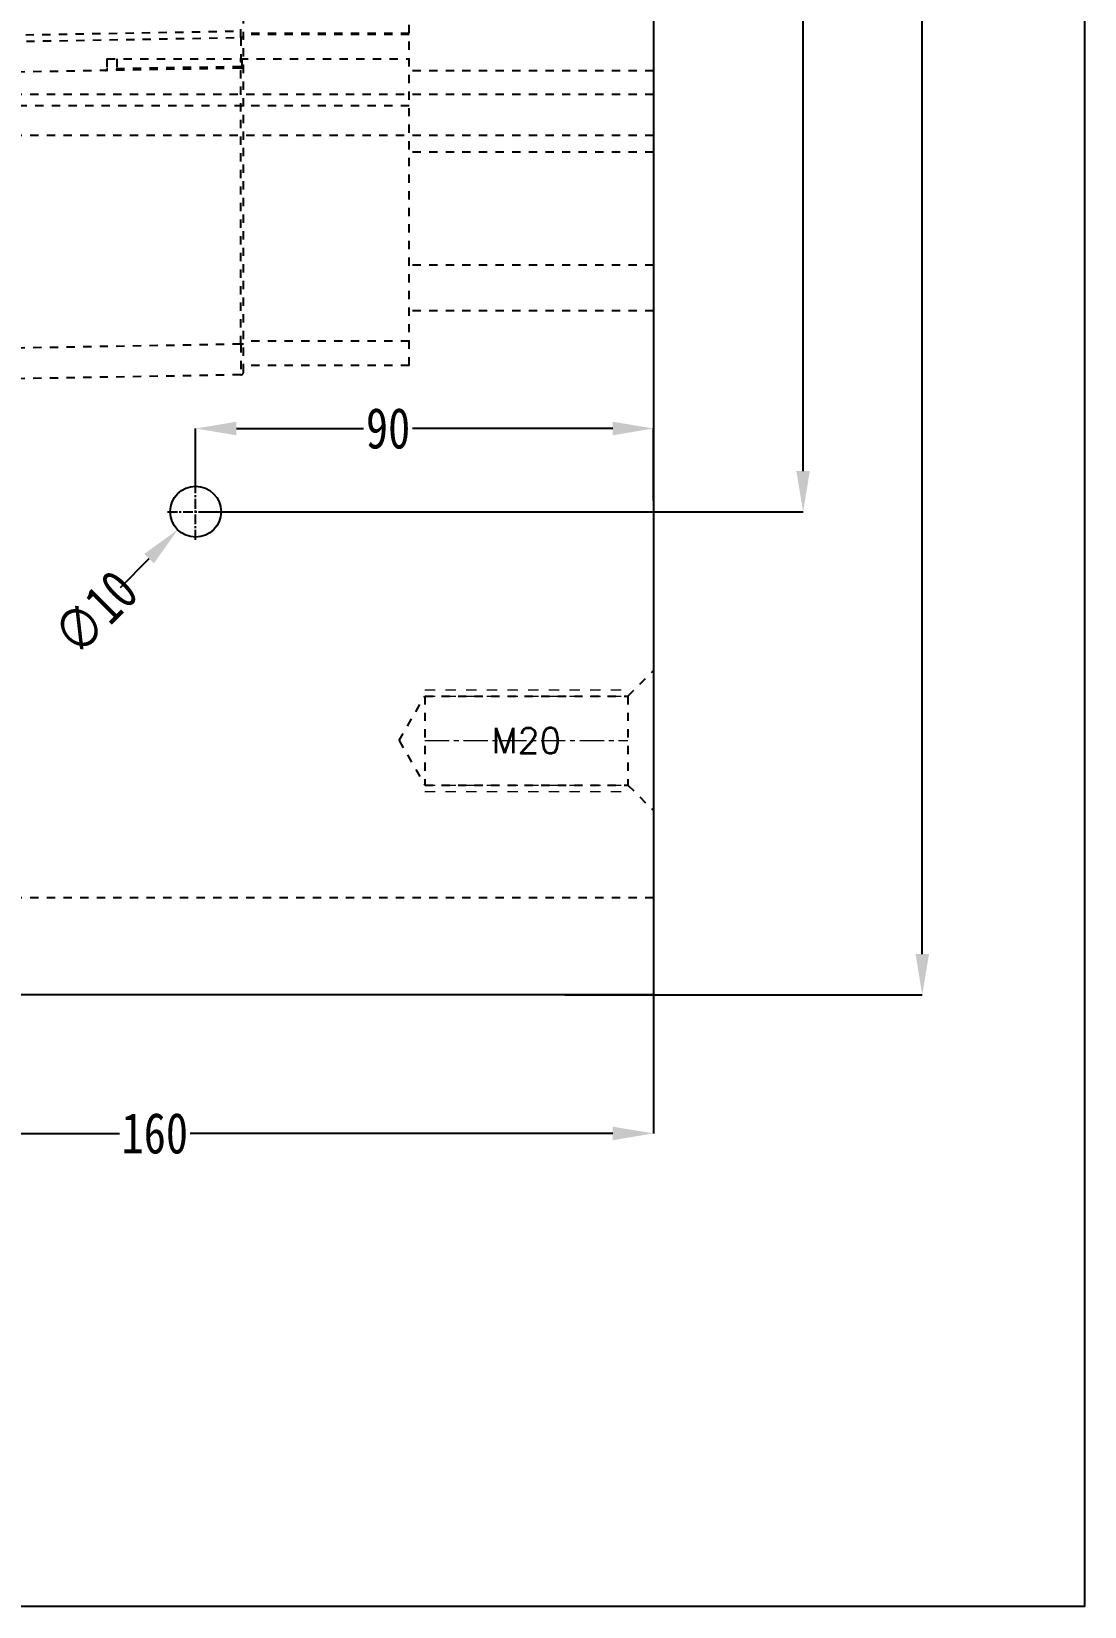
# Model space of a CAD drawing. Header units: millimetres. Extents: x -1265 to 1982, y -12197 to 1934.
# Drawn here: x 463.7 to 670.7, y -3582.3 to -3272.7 of the extents above; entities that cross this region are included whole.
import ezdxf
from ezdxf.enums import TextEntityAlignment as Align

# ---------------------------------------------------------------- set-up
doc = ezdxf.new("R2010")
doc.units = ezdxf.units.MM
doc.header["$LTSCALE"] = 16.335
doc.header["$PDMODE"] = 3
doc.header["$PDSIZE"] = 0.3125
doc.linetypes.add('CENTER', pattern=[0.6, 0.375, -0.075, 0.075, -0.075])
doc.linetypes.add('HIDDEN', pattern=[0.2, 0.1, -0.1])
doc.layers.get('0').update_dxf_attribs({"linetype": 'CONTINUOUS'})
doc.layers.get('Defpoints').update_dxf_attribs({"linetype": 'CONTINUOUS'})
doc.layers.add('DEFAULT_2', color=8, linetype='HIDDEN')
doc.layers.add('screw', color=33, linetype='CONTINUOUS', lineweight=13)
doc.styles.get("Standard").update_dxf_attribs({"font": 'txt', "width": 0.8})
doc.styles.add('TXT', font='txt.shx', dxfattribs={"bigfont": 'gbcbig.shx'})
doc.dimstyles.new('11', dxfattribs={"dimtxt": 8, "dimasz": 8, "dimexe": 0, "dimexo": 0, "dimgap": 0, "dimtad": 0, "dimdsep": 46, "dimtxsty": 'Standard', "dimcen": 0, "dimclrd": 4, "dimclre": 4, "dimclrt": 6, "dimazin": 0, "dimtp": 0.01, "dimtm": 0.01, "dimtfac": 1, "dimtofl": 0, "dimtmove": 0, "dimatfit": 3, "dimfxl": 0, "dimtolj": 1, "dimarcsym": 0})

# ---------------------------------------------------------------- blocks, each defined once
blk = doc.blocks.new('*D436')
at = {"color": 4, "lineweight": -2}
blk.add_line((481.2, -3381.99), (486.83, -3376.3), dxfattribs=at)
at = {"color": 4}
blk.add_solid([(485.89, -3375.37), (487.78, -3377.24), (492.47, -3370.62)], dxfattribs=at)
at = {"layer": 'Defpoints', "color": 0}
for p in [(499.51, -3363.52), (492.47, -3370.62)]:
    blk.add_point(p, dxfattribs=at)
at = {"color": 6, "insert": (476.32, -3386.91), "char_height": 8, "attachment_point": 5, "rotation": 45.2474}
blk.add_mtext('\\A1;∅10', dxfattribs=at)
blk = doc.blocks.new('*D437')
at = {"color": 4, "lineweight": -2}
for p, q in [((495.99, -3362.07), (495.99, -3350.71)), ((503.99, -3350.71), (529.02, -3350.71)), ((577.99, -3350.71), (538.62, -3350.71)), ((585.99, -3364.9), (585.99, -3350.71))]:
    blk.add_line(p, q, dxfattribs=at)
at = {"color": 4}
for points in [[(503.99, -3349.38), (503.99, -3352.05), (495.99, -3350.71)], [(577.99, -3349.38), (577.99, -3352.05), (585.99, -3350.71)]]:
    blk.add_solid(points, dxfattribs=at)
at = {"layer": 'Defpoints', "color": 0}
for p in [(495.99, -3350.71), (495.99, -3362.07), (585.99, -3364.9)]:
    blk.add_point(p, dxfattribs=at)
at = {"color": 6, "insert": (533.82, -3350.71), "char_height": 8, "attachment_point": 5}
blk.add_mtext('\\A1;90', dxfattribs=at)
blk = doc.blocks.new('*D438')
at = {"color": 4, "lineweight": -2}
for p, q in [((425.99, -3452.14), (425.99, -3489.32)), ((585.99, -3456.53), (585.99, -3489.32)), ((433.99, -3489.32), (481.03, -3489.32)), ((577.99, -3489.32), (494.89, -3489.32))]:
    blk.add_line(p, q, dxfattribs=at)
at = {"color": 4}
for points in [[(433.99, -3487.99), (433.99, -3490.66), (425.99, -3489.32)], [(577.99, -3487.99), (577.99, -3490.66), (585.99, -3489.32)]]:
    blk.add_solid(points, dxfattribs=at)
at = {"layer": 'Defpoints', "color": 0}
for p in [(425.99, -3452.14), (585.99, -3456.53), (425.99, -3489.32)]:
    blk.add_point(p, dxfattribs=at)
at = {"color": 6, "insert": (487.96, -3489.32), "char_height": 8, "attachment_point": 5}
blk.add_mtext('\\A1;160', dxfattribs=at)
blk = doc.blocks.new('*D444')
at = {"color": 4, "lineweight": -2}
for p, q in [((568.59, -2862.07), (638.84, -2862.07)), ((638.84, -2870.07), (638.84, -3084.52)), ((638.84, -3454.07), (638.84, -3099.45)), ((568.59, -3462.07), (638.84, -3462.07))]:
    blk.add_line(p, q, dxfattribs=at)
at = {"color": 4}
for points in [[(637.51, -2870.07), (640.17, -2870.07), (638.84, -2862.07)], [(637.51, -3454.07), (640.17, -3454.07), (638.84, -3462.07)]]:
    blk.add_solid(points, dxfattribs=at)
at = {"layer": 'Defpoints', "color": 0}
for p in [(568.59, -2862.07), (568.59, -3462.07), (638.84, -3462.07)]:
    blk.add_point(p, dxfattribs=at)
at = {"color": 6, "insert": (638.84, -3091.98), "char_height": 8, "attachment_point": 5, "rotation": 90}
blk.add_mtext('\\A1;600', dxfattribs=at)
blk = doc.blocks.new('*D445')
at = {"color": 4, "lineweight": -2}
for p, q in [((525.95, -3162.07), (615.41, -3162.07)), ((615.41, -3170.07), (615.41, -3241.73)), ((615.41, -3359.07), (615.41, -3257.73)), ((498.61, -3367.07), (615.41, -3367.07))]:
    blk.add_line(p, q, dxfattribs=at)
at = {"color": 4}
for points in [[(614.08, -3170.07), (616.74, -3170.07), (615.41, -3162.07)], [(614.08, -3359.07), (616.74, -3359.07), (615.41, -3367.07)]]:
    blk.add_solid(points, dxfattribs=at)
at = {"layer": 'Defpoints', "color": 0}
for p in [(525.95, -3162.07), (615.41, -3162.07), (498.61, -3367.07)]:
    blk.add_point(p, dxfattribs=at)
at = {"color": 6, "insert": (615.41, -3249.73), "char_height": 8, "attachment_point": 5, "rotation": 90}
blk.add_mtext('\\A1;205', dxfattribs=at)

msp = doc.modelspace()

# ---------------------------------------------------------------- linework, layer by layer
at = {"color": 7, "linetype": 'Continuous'}
for p, q in [((585.986, -2862.072), (585.986, -3462.072)), ((585.986, -3462.072), (425.986, -3462.072))]:
    msp.add_line(p, q, dxfattribs=at)
at = {"color": 1, "linetype": 'CENTER', "ltscale": 0.310989}
for p, q in [((495.986, -3372.572), (495.986, -3361.572)), ((490.486, -3367.072), (501.486, -3367.072))]:
    msp.add_line(p, q, dxfattribs=at)
msp.add_lwpolyline([(-326.714, -2762.541), (670.732, -2762.541), (670.732, -3582.339), (-326.714, -3582.339)], close=True)
at = {"color": 7, "linetype": 'Continuous'}
msp.add_circle((495.986, -3367.072), 5, dxfattribs=at)
at = {"layer": 'DEFAULT_2', "color": 8, "linetype": 'HIDDEN'}
for p, q in [((505.381, -3339.66), (505.381, -2939.903)), ((504.888, -3273.834), (504.888, -2952.733)), ((537.95, -3338.337), (537.95, -2952.793)), ((503.406, -3272.653), (425.986, -3274.004)), ((537.95, -3273.037), (505.381, -3273.037)), ((537.95, -3273.216), (505.381, -3273.216)), ((426.776, -3275.197), (504.888, -3273.834)), ((505.381, -3273.834), (504.888, -3273.834)), ((478.548, -3278.037), (478.548, -3280.026)), ((478.548, -3278.037), (537.95, -3278.037)), ((504.89, -3279.561), (478.548, -3280.026)), ((480.505, -3278.037), (480.505, -3279.987)), ((504.891, -3278.711), (504.891, -3278.089)), ((505.088, -3278.037), (505.088, -3279.36)), ((505.381, -3279.36), (505.088, -3279.36)), ((504.888, -3279.863), (426.776, -3281.226)), ((504.888, -3334.134), (504.888, -3279.863)), ((585.986, -3280.396), (537.95, -3280.396)), ((585.986, -3285.072), (425.586, -3285.072)), ((537.95, -3287.284), (425.986, -3287.27)), ((585.986, -3293.072), (425.586, -3293.072)), ((585.986, -3296.396), (537.95, -3296.396)), ((585.986, -3318.572), (537.95, -3318.572)), ((585.986, -3327.572), (537.95, -3327.572)), ((504.888, -3334.134), (426.776, -3335.497)), ((505.381, -3334.134), (504.888, -3334.134)), ((537.95, -3333.516), (505.381, -3333.516)), ((537.95, -3338.337), (505.381, -3338.337)), ((504.888, -3340.163), (426.776, -3341.526)), ((580.986, -3403.322), (585.986, -3398.322)), ((535.986, -3412.072), (541.038, -3403.322)), ((541.038, -3403.322), (580.986, -3403.322)), ((541.038, -3403.322), (541.038, -3420.822)), ((580.986, -3403.322), (580.986, -3420.822)), ((535.986, -3412.072), (541.038, -3420.822)), ((541.038, -3420.822), (580.986, -3420.822)), ((580.986, -3420.822), (585.986, -3425.822)), ((585.986, -3443.022), (435.986, -3443.022))]:
    msp.add_line(p, q, dxfattribs=at)
for centre, radius, start, end in [((504.879, -3279.36), 0.502, 270.99073, 0.00095), ((478.246, -3280.026), 0.301, 271, 0), ((504.879, -3339.66), 0.502, 270.99072, 0.00095)]:
    msp.add_arc(centre, radius, start, end, dxfattribs=at)
for points, knots in [([(504.888, -3273.834), (504.888, -3274.225), (504.889, -3274.995), (504.89, -3276.111), (504.891, -3277.14), (504.891, -3277.925), (504.891, -3278.479), (504.891, -3278.83), (504.891, -3279.134), (504.89, -3279.386), (504.89, -3279.563), (504.889, -3279.677), (504.89, -3279.742), (504.888, -3279.791), (504.891, -3279.831), (504.885, -3279.847), (504.89, -3279.863), (504.888, -3279.863)], [0, 0, 0, 0, 0.194926, 0.3827295, 0.5555866, 0.7070796, 0.7730044, 0.8314711, 0.8819047, 0.9238689, 0.9569365, 0.9700158, 0.9807592, 0.9891479, 0.9951632, 0.9987865, 1, 1, 1, 1]), ([(504.89, -3279.561), (504.941, -3279.56), (505.042, -3279.513), (505.088, -3279.411), (505.088, -3279.36)], [0, 0, 0, 0, 0.4999901, 1, 1, 1, 1]), ([(504.89, -3279.561), (504.891, -3279.585), (504.892, -3279.671), (504.893, -3279.757), (504.891, -3279.819)], [0, 0, 0, 0, 0.280331, 1, 1, 1, 1]), ([(480.503, -3280.288), (480.505, -3280.288), (480.503, -3280.276), (480.506, -3280.264), (480.506, -3280.234), (480.507, -3280.179), (480.507, -3280.095), (480.506, -3280.024), (480.505, -3279.987)], [0, 0, 0, 0, 0.0194685, 0.0755171, 0.1672577, 0.2935568, 0.6300567, 1, 1, 1, 1]), ([(504.891, -3279.819), (504.891, -3279.83), (504.887, -3279.839), (504.891, -3279.863), (504.888, -3279.863)], [0, 0, 0, 0, 0.7435173, 1, 1, 1, 1]), ([(504.888, -3334.134), (504.888, -3334.525), (504.889, -3335.295), (504.89, -3336.411), (504.891, -3337.44), (504.891, -3338.225), (504.891, -3338.779), (504.891, -3339.13), (504.891, -3339.434), (504.89, -3339.686), (504.89, -3339.863), (504.889, -3339.977), (504.89, -3340.042), (504.888, -3340.091), (504.891, -3340.131), (504.885, -3340.147), (504.89, -3340.163), (504.888, -3340.163)], [0, 0, 0, 0, 0.194926, 0.3827295, 0.5555866, 0.7070796, 0.7730044, 0.8314711, 0.8819047, 0.9238689, 0.9569365, 0.9700158, 0.9807592, 0.9891479, 0.9951632, 0.9987865, 1, 1, 1, 1])]:
    msp.add_open_spline(points, degree=3, knots=knots, dxfattribs=at)
at = {"layer": 'screw', "color": 92, "linetype": 'HIDDEN', "ltscale": 1.243955}
for p, q in [((541.038, -3402.072), (580.986, -3402.072)), ((541.038, -3422.072), (580.986, -3422.072))]:
    msp.add_line(p, q, dxfattribs=at)
at = {"layer": 'screw', "color": 8, "linetype": 'HIDDEN', "ltscale": 1.243955}
for p, q in [((541.038, -3403.322), (580.986, -3403.322)), ((541.038, -3420.822), (580.986, -3420.822))]:
    msp.add_line(p, q, dxfattribs=at)
at = {"layer": 'screw', "color": 1, "linetype": 'CENTER', "ltscale": 0.777472}
msp.add_line((541.038, -3412.072), (580.986, -3412.072), dxfattribs=at)

# ---------------------------------------------------------------- texts
at = {"layer": 'screw', "color": 6, "linetype": 'HIDDEN', "ltscale": 1.243955, "style": 'TXT'}
msp.add_text('M20', height=5, dxfattribs=at).set_placement((561.012, -3412.072), align=Align.MIDDLE)

# ---------------------------------------------------------------- dimensions: what is measured, and where the dimension line sits
for base, p1, p2, picture, middle in [((638.84, -3462.072), (568.586, -2862.072), (568.586, -3462.072), '*D444', (638.84, -3091.983)), ((615.41, -3162.072), (498.608, -3367.072), (525.95, -3162.072), '*D445', (615.41, -3249.731))]:
    dim = msp.add_linear_dim(base=base, p1=p1, p2=p2, angle=90, dimstyle='11', override={"dimfxl": 1.25, "dimarcsym": 1})
    dim.commit()
    dim.dimension.update_dxf_attribs({"geometry": picture, "text_midpoint": middle, "dimtype": 160})
for base, p1, p2, picture, middle in [((495.986, -3350.713), (585.986, -3364.898), (495.986, -3362.072), '*D437', (533.819, -3350.713)), ((425.986, -3489.322), (585.986, -3456.534), (425.986, -3452.139), '*D438', (487.96, -3489.322))]:
    dim = msp.add_linear_dim(base=base, p1=p1, p2=p2, dimstyle='11', override={"dimfxl": 1.25, "dimarcsym": 1})
    dim.commit()
    dim.dimension.update_dxf_attribs({"geometry": picture, "text_midpoint": middle, "dimtype": 160})
dim = msp.add_diameter_dim_2p(p1=(499.507, -3363.522), p2=(492.466, -3370.623), dimstyle='11', override={"dimfxl": 1.25, "dimarcsym": 1})
dim.commit()
dim.dimension.update_dxf_attribs({"geometry": '*D436', "text_midpoint": (476.32, -3386.909)})

doc.saveas('drawing.dxf')
